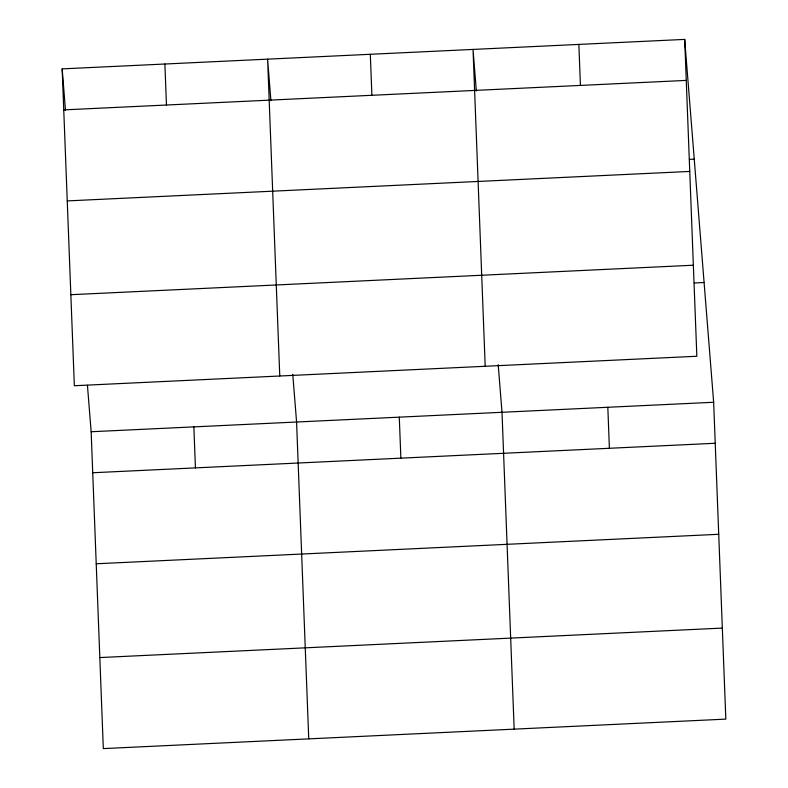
<?xml version="1.0" encoding="UTF-8"?>
<svg xmlns="http://www.w3.org/2000/svg" width="788" height="788" viewBox="0 0 788 788"><rect width="100%" height="100%" fill="white"/><g stroke="black" fill="none" stroke-linecap="round" stroke-linejoin="round"><path stroke-width="1.18" d="M684.683 39.4L696.848 356.255L74.348 385.736L62.173 68.881L684.683 39.4L713.652 402.264L725.827 719.119L103.317 748.6L91.152 431.745L87.438 385.312M63.749 109.887L686.25 80.406M689.372 159.373L694.238 159.146M67.246 200.91L689.756 171.429M70.851 294.702L693.351 265.221M694.366 282.981L704.088 282.518M91.152 431.745L713.652 402.264M92.728 472.751L715.228 443.27M96.225 563.775L718.725 534.294M99.82 657.566L722.33 628.085M476.346 90.965L473.027 49.427L485.201 366.282M498.193 364.637L502.005 412.291L514.17 729.146M270.914 100.697L267.605 59.149L279.77 376.004M292.772 374.359L296.574 422.013L308.748 738.868M62.173 68.881L65.493 110.428M607.824 407.278L609.4 448.274M578.855 44.414L580.431 85.409M399.289 417.147L400.865 458.153M370.311 54.283L371.887 95.289M193.858 426.879L195.434 467.885M164.889 64.015L166.465 105.021"/></g></svg>
